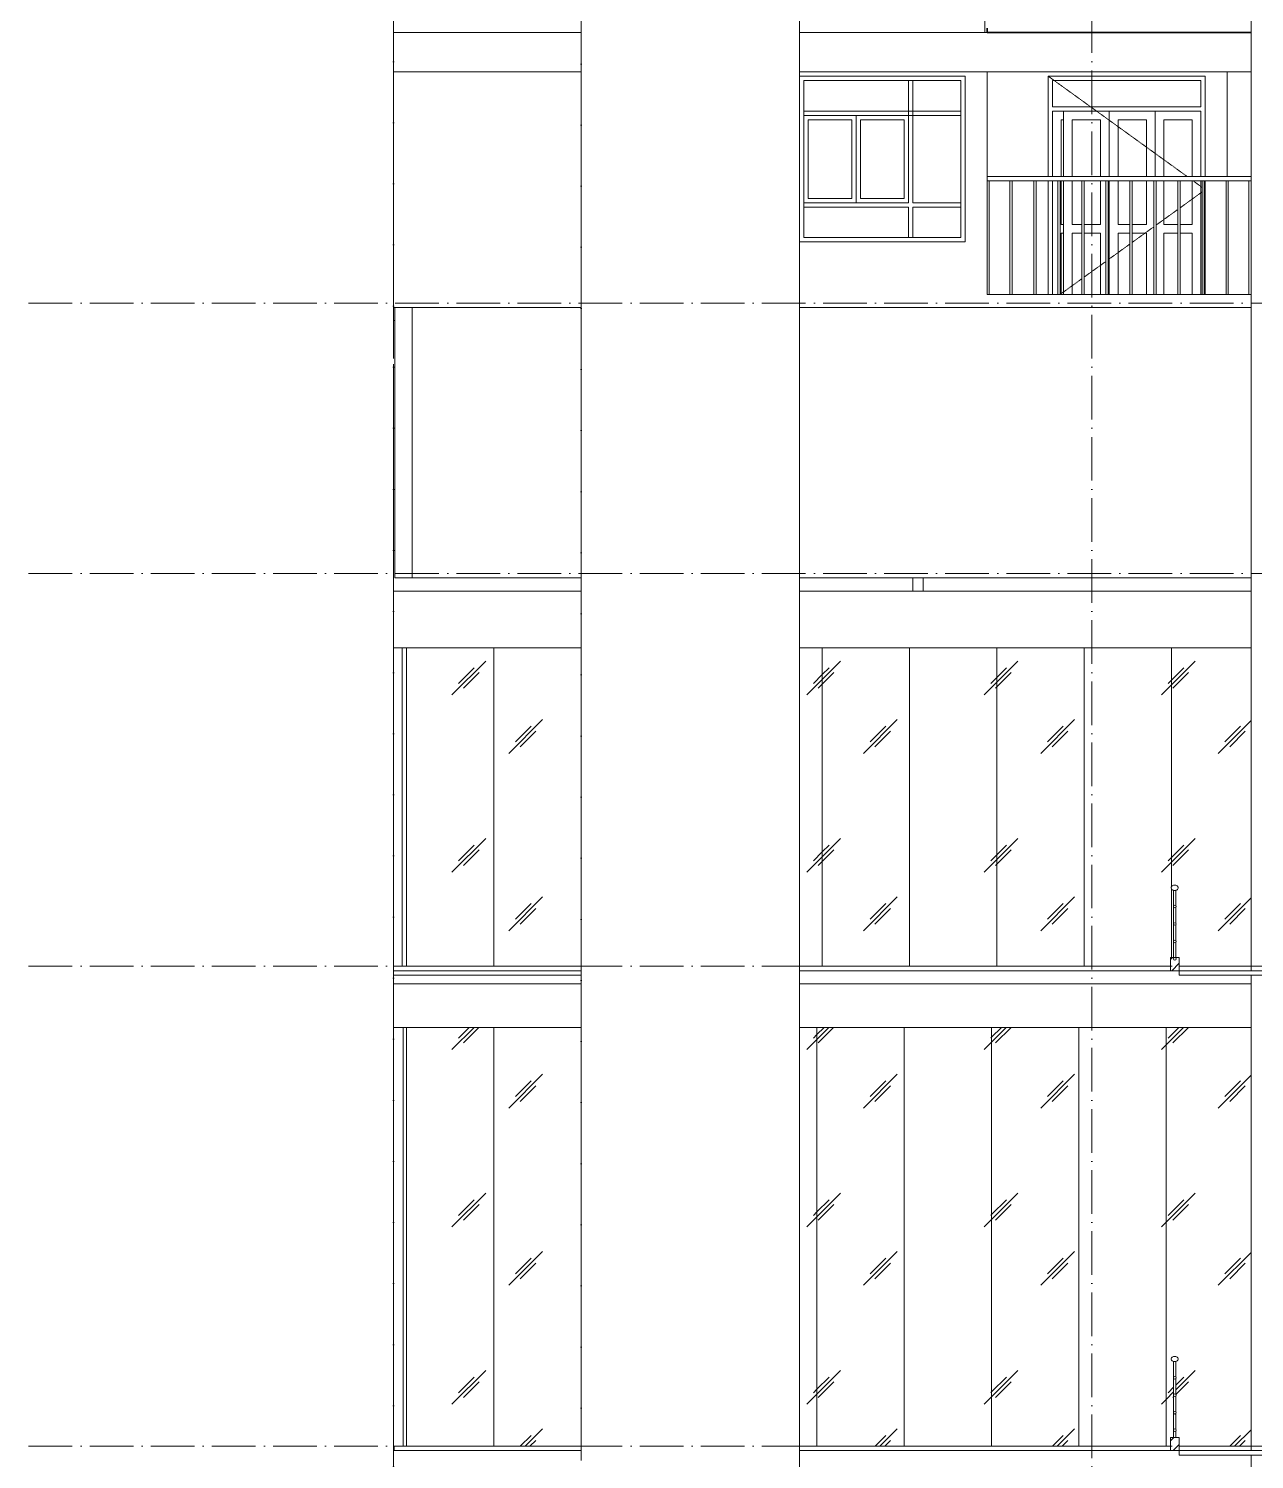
# Model space of a CAD drawing. Header units: millimetres. Extents: x -12680 to 112808, y -16580 to 93550.
# Drawn here: x -12679 to 1363, y 5350 to 21745 of the extents above; entities that cross this region are included whole.
import ezdxf

# ---------------------------------------------------------------- set-up
doc = ezdxf.new("R2010")
doc.units = ezdxf.units.MM
doc.linetypes.add('Dash 1_16_', pattern=[3.175, 1.5875, -1.5875])
doc.linetypes.add('Grid Line', pattern=[14, 10, -2, 0, -2])
for name, color, linetype, lineweight in [('A-FLOR-HRAL', 41, 'Continuous', 5), ('CUA', 31, 'Continuous', 9), ('HATCH-TUONG', 152, 'Continuous', 9), ('KINH', 152, 'Continuous', 5), ('NET CAT', 3, 'Continuous', 5), ('NET CATConcrete', 3, 'Continuous', 5), ('NET THAY 1', 41, 'Continuous', 5), ('NET THAY 2', 55, 'Continuous', 5), ('NET-CAT', 3, 'Continuous', 9), ('NET-THAY', 2, 'Continuous', 15), ('TRUC', 225, 'Continuous', 5)]:
    doc.layers.add(name, color=color, linetype=linetype, lineweight=lineweight)
pattern_1 = [(45, (41462.07, 40400), (-70.71068, 70.71068), [])]
pattern_2 = [(45, (43100.6, 40601.6), (0, 2032), [253.594, -2620.09]), (45, (43045.4, 40656.7), (0, 2032), [253.594, -2620.09]), (45, (42969.5, 40525.7), (0, 2032), [546.2, -2327.48]), (45, (41718.8, 41963), (0, 2032), [253.594, -2620.09]), (45, (41663.6, 42018.2), (0, 2032), [253.594, -2620.09]), (45, (41587.8, 41887.1), (0, 2032), [546.2, -2327.48])]

# ---------------------------------------------------------------- blocks, each defined once
blk = doc.blocks.new('System Panel - Glazed-V130-MẶT CẮT B-B')
at = {"layer": 'KINH'}
h = blk.add_hatch(dxfattribs=at)
h.set_pattern_fill('FP_5', color=256, style=0, pattern_type=2)
h.set_pattern_definition(pattern_2)
h.paths.add_polyline_path([(351, 5500), (401, 5500), (401, 5600), (438, 5600), (438, 5679), (436, 5685), (438, 5691), (438, 5879), (436, 5885), (438, 5891), (438, 6079), (436, 6085), (438, 6091), (438, 6279), (436, 6285), (438, 6296), (440, 6470), (463, 6470), (463, 6291), (466, 6285), (463, 6279), (463, 6091), (466, 6085), (463, 6079), (463, 5891), (466, 5885), (463, 5879), (463, 5691), (466, 5685), (463, 5674), (463, 5600), (501, 5600), (501, 5500), (1326, 5500), (1326, 10300), (351, 10300), (351, 5734)], flags=0)
h.paths.add_polyline_path([(454, 6470), (438, 6471), (423, 6478), (413, 6488), (411, 6494), (411, 6506), (418, 6518), (430, 6526), (446, 6530), (463, 6528), (477, 6522), (486, 6512), (489, 6506), (489, 6494), (482, 6482), (470, 6474), (457, 6471)], flags=0)
at = {"layer": 'KINH', "color": 7}
blk.add_line((351, 10300), (351, 5500), dxfattribs=at)
blk = doc.blocks.new('System Panel - Glazed-V131-MẶT CẮT B-B')
at = {"layer": 'KINH'}
h = blk.add_hatch(dxfattribs=at)
h.set_pattern_fill('FP_5', color=256, style=0, pattern_type=2)
h.set_pattern_definition(pattern_2)
h.paths.add_polyline_path([(212, 5500), (351, 5500), (351, 10300), (-649, 10300), (-649, 5500)], flags=0)
at = {"layer": 'KINH', "color": 7}
for p, q in [((-649, 10300), (-649, 5500)), ((351, 5500), (351, 10300))]:
    blk.add_line(p, q, dxfattribs=at)
blk = doc.blocks.new('System Panel - Glazed-V132-MẶT CẮT B-B')
at = {"layer": 'KINH'}
h = blk.add_hatch(dxfattribs=at)
h.set_pattern_fill('FP_5', color=256, style=0, pattern_type=2)
h.set_pattern_definition(pattern_2)
h.paths.add_polyline_path([(-649, 5500), (-649, 10300), (-1649, 10300), (-1649, 5500), (-1630, 5500)], flags=0)
at = {"layer": 'KINH', "color": 7}
for p, q in [((-1649, 10300), (-1649, 5500)), ((-649, 5500), (-649, 10300))]:
    blk.add_line(p, q, dxfattribs=at)
blk = doc.blocks.new('System Panel - Glazed-V133-MẶT CẮT B-B')
at = {"layer": 'KINH'}
h = blk.add_hatch(dxfattribs=at)
h.set_pattern_fill('FP_5', color=256, style=0, pattern_type=2)
h.set_pattern_definition(pattern_2)
h.paths.add_polyline_path([(-1649, 5500), (-1649, 10300), (-2649, 10300), (-2649, 5500)], flags=0)
at = {"layer": 'KINH', "color": 7}
for p, q in [((-2649, 10300), (-2649, 5500)), ((-1649, 5500), (-1649, 10300))]:
    blk.add_line(p, q, dxfattribs=at)
blk = doc.blocks.new('System Panel - Glazed-V134-MẶT CẮT B-B')
at = {"layer": 'KINH'}
h = blk.add_hatch(dxfattribs=at)
h.set_pattern_fill('FP_5', color=256, style=0, pattern_type=2)
h.set_pattern_definition(pattern_2)
h.paths.add_polyline_path([(-2649, 5500), (-2649, 10300), (-3649, 10300), (-3649, 5500)], flags=0)
at = {"layer": 'KINH', "color": 7}
for p, q in [((-3649, 10300), (-3649, 5500)), ((-2649, 5500), (-2649, 10300))]:
    blk.add_line(p, q, dxfattribs=at)
blk = doc.blocks.new('System Panel - Glazed-819737-MẶT CẮT B-B')
at = {"layer": 'KINH'}
h = blk.add_hatch(dxfattribs=at)
h.set_pattern_fill('FP_5', color=256, style=0, pattern_type=2)
h.set_pattern_definition(pattern_2)
h.paths.add_polyline_path([(-3649, 5500), (-3649, 10300), (-3849, 10300), (-3849, 5500)], flags=0)
at = {"layer": 'KINH', "color": 7}
for p, q in [((-3849, 10300), (-3849, 5500)), ((-3649, 5500), (-3649, 10300))]:
    blk.add_line(p, q, dxfattribs=at)
blk = doc.blocks.new('System Panel - Glazed-V135-MẶT CẮT B-B')
at = {"layer": 'KINH'}
h = blk.add_hatch(dxfattribs=at)
h.set_pattern_fill('FP_5', color=256, style=0, pattern_type=2)
h.set_pattern_definition(pattern_2)
h.paths.add_polyline_path([(-6349, 5500), (-6349, 10300), (-7349, 10300), (-7349, 5500)], flags=0)
at = {"layer": 'KINH', "color": 7}
blk.add_line((-7349, 10300), (-7349, 5500), dxfattribs=at)
blk = doc.blocks.new('System Panel - Glazed-V136-MẶT CẮT B-B')
at = {"layer": 'KINH'}
h = blk.add_hatch(dxfattribs=at)
h.set_pattern_fill('FP_5', color=256, style=0, pattern_type=2)
h.set_pattern_definition(pattern_2)
h.paths.add_polyline_path([(-7349, 5500), (-7349, 10300), (-8349, 10300), (-8349, 5500)], flags=0)
at = {"layer": 'KINH', "color": 7}
for p, q in [((-8349, 10300), (-8349, 5500)), ((-7349, 5500), (-7349, 10300))]:
    blk.add_line(p, q, dxfattribs=at)
blk = doc.blocks.new('System Panel - Glazed-568430-MẶT CẮT B-B')
at = {"layer": 'KINH', "color": 7}
for p, q in [((-8389, 10300), (-8389, 5500)), ((-8349, 5500), (-8349, 10300))]:
    blk.add_line(p, q, dxfattribs=at)
blk = doc.blocks.new('Railing - 25mm-442898-MẶT CẮT B-B')
at = {"layer": 'NET THAY 2', "color": 7}
for p, q in [((438, 6470), (438, 6291)), ((463, 6470), (438, 6470)), ((463, 6291), (463, 6470)), ((438, 6279), (438, 6091)), ((463, 6091), (463, 6279)), ((438, 6079), (438, 5891)), ((463, 5891), (463, 6079)), ((438, 5879), (438, 5691)), ((463, 5691), (463, 5879)), ((438, 5679), (438, 5600)), ((463, 5600), (463, 5679))]:
    blk.add_line(p, q, dxfattribs=at)
blk = doc.blocks.new('Railing - Railing-570985-MẶT CẮT B-B')
at = {"layer": 'A-FLOR-HRAL', "color": 7, "flags": 128}
for points in [[(490, 6500), (489, 6506), (486, 6512), (482, 6518), (477, 6522), (470, 6526), (462, 6529), (454, 6530), (446, 6530), (438, 6529), (430, 6526), (423, 6522), (418, 6518), (413, 6512), (411, 6506), (410, 6500)], [(410, 6500), (411, 6494), (413, 6488), (418, 6482), (423, 6478), (430, 6474), (438, 6471), (446, 6470), (454, 6470), (462, 6471), (470, 6474), (477, 6478), (482, 6482), (486, 6488), (489, 6494), (490, 6500)]]:
    blk.add_lwpolyline(points, dxfattribs=at)
at = {"layer": 'A-FLOR-HRAL', "color": 7}
for centre, start, end in [((451, 6285), 360, 180), ((451, 6285), 180, 0), ((451, 6085), 360, 180), ((451, 6085), 180, 0), ((451, 5885), 360, 180), ((451, 5885), 180, 0), ((451, 5685), 360, 180), ((451, 5685), 180, 0)]:
    blk.add_arc(centre, 15, start, end, dxfattribs=at)
blk.add_blockref('Railing - 25mm-442898-MẶT CẮT B-B', (0, 0))
blk = doc.blocks.new('System Panel - Glazed-V218-MẶT CẮT B-B')
at = {"layer": 'KINH'}
h = blk.add_hatch(dxfattribs=at)
h.set_pattern_fill('FP_5', color=256, style=0, pattern_type=2)
h.set_pattern_definition(pattern_2)
h.paths.add_polyline_path([(501, 11000), (1326, 11000), (1326, 14650), (412, 14650), (413, 11912), (423, 11922), (440, 11929), (457, 11929), (470, 11926), (482, 11918), (489, 11906), (489, 11894), (482, 11882), (470, 11874), (454, 11870), (438, 11871), (423, 11878), (413, 11888), (412, 11888), (412, 11100), (438, 11100), (438, 11279), (436, 11285), (438, 11296), (438, 11479), (436, 11485), (438, 11496), (437, 11682), (436, 11685), (438, 11696), (440, 11870), (463, 11870), (463, 11691), (464, 11682), (463, 11674), (463, 11491), (466, 11485), (463, 11474), (463, 11291), (466, 11285), (463, 11274), (463, 11100), (501, 11100)], flags=0)
at = {"layer": 'KINH', "color": 7}
for p, q in [((412, 14650), (412, 11909)), ((412, 11891), (412, 11100))]:
    blk.add_line(p, q, dxfattribs=at)
blk = doc.blocks.new('System Panel - Glazed-V219-MẶT CẮT B-B')
at = {"layer": 'KINH'}
h = blk.add_hatch(dxfattribs=at)
h.set_pattern_fill('FP_5', color=256, style=0, pattern_type=2)
h.set_pattern_definition(pattern_2)
h.paths.add_polyline_path([(212, 11000), (401, 11000), (401, 11100), (412, 11100), (412, 14650), (-588, 14650), (-588, 11000)], flags=0)
at = {"layer": 'KINH', "color": 7}
for p, q in [((-588, 14650), (-588, 11000)), ((412, 11909), (412, 14650)), ((412, 11100), (412, 11891))]:
    blk.add_line(p, q, dxfattribs=at)
blk = doc.blocks.new('System Panel - Glazed-V220-MẶT CẮT B-B')
at = {"layer": 'KINH'}
h = blk.add_hatch(dxfattribs=at)
h.set_pattern_fill('FP_5', color=256, style=0, pattern_type=2)
h.set_pattern_definition(pattern_2)
h.paths.add_polyline_path([(-1588, 11000), (-588, 11000), (-588, 14650), (-1588, 14650), (-1588, 14232)], flags=0)
at = {"layer": 'KINH', "color": 7}
for p, q in [((-1588, 14650), (-1588, 11000)), ((-588, 11000), (-588, 14650))]:
    blk.add_line(p, q, dxfattribs=at)
blk = doc.blocks.new('System Panel - Glazed-V221-MẶT CẮT B-B')
at = {"layer": 'KINH'}
h = blk.add_hatch(dxfattribs=at)
h.set_pattern_fill('FP_5', color=256, style=0, pattern_type=2)
h.set_pattern_definition(pattern_2)
h.paths.add_polyline_path([(-1588, 11000), (-1588, 14650), (-2588, 14650), (-2588, 11000), (-1630, 11000)], flags=0)
at = {"layer": 'KINH', "color": 7}
for p, q in [((-2588, 14650), (-2588, 11000)), ((-1588, 11000), (-1588, 14650))]:
    blk.add_line(p, q, dxfattribs=at)
blk = doc.blocks.new('System Panel - Glazed-V222-MẶT CẮT B-B')
at = {"layer": 'KINH'}
h = blk.add_hatch(dxfattribs=at)
h.set_pattern_fill('FP_5', color=256, style=0, pattern_type=2)
h.set_pattern_definition(pattern_2)
h.paths.add_polyline_path([(-2588, 11000), (-2588, 14650), (-3588, 14650), (-3588, 11000)], flags=0)
at = {"layer": 'KINH', "color": 7}
for p, q in [((-3588, 14650), (-3588, 11000)), ((-2588, 11000), (-2588, 14650))]:
    blk.add_line(p, q, dxfattribs=at)
blk = doc.blocks.new('System Panel - Glazed-V223-MẶT CẮT B-B')
at = {"layer": 'KINH'}
h = blk.add_hatch(dxfattribs=at)
h.set_pattern_fill('FP_5', color=256, style=0, pattern_type=2)
h.set_pattern_definition(pattern_2)
h.paths.add_polyline_path([(-6349, 11000), (-6349, 14650), (-7349, 14650), (-7349, 11000)], flags=0)
at = {"layer": 'KINH', "color": 7}
blk.add_line((-7349, 14650), (-7349, 11000), dxfattribs=at)
blk = doc.blocks.new('System Panel - Glazed-V224-MẶT CẮT B-B')
at = {"layer": 'KINH'}
h = blk.add_hatch(dxfattribs=at)
h.set_pattern_fill('FP_5', color=256, style=0, pattern_type=2)
h.set_pattern_definition(pattern_2)
h.paths.add_polyline_path([(-7349, 11000), (-7349, 14650), (-8349, 14650), (-8349, 11000)], flags=0)
at = {"layer": 'KINH', "color": 7}
for p, q in [((-8349, 14650), (-8349, 11000)), ((-7349, 11000), (-7349, 14650))]:
    blk.add_line(p, q, dxfattribs=at)
blk = doc.blocks.new('System Panel - Glazed-624072-MẶT CẮT B-B')
at = {"layer": 'KINH', "color": 7}
for p, q in [((-8399, 14650), (-8399, 11000)), ((-8349, 11000), (-8349, 14650))]:
    blk.add_line(p, q, dxfattribs=at)
blk = doc.blocks.new('Railing - 25mm-V249-MẶT CẮT B-B')
at = {"layer": 'NET THAY 2', "color": 7}
for p, q in [((438, 11870), (438, 11691)), ((463, 11870), (438, 11870)), ((463, 11691), (463, 11870)), ((438, 11679), (438, 11491)), ((463, 11491), (463, 11679)), ((438, 11479), (438, 11291)), ((463, 11291), (463, 11479)), ((438, 11279), (438, 11100)), ((463, 11100), (463, 11279))]:
    blk.add_line(p, q, dxfattribs=at)
blk = doc.blocks.new('Railing - Railing-624120-MẶT CẮT B-B')
at = {"layer": 'A-FLOR-HRAL', "color": 7, "flags": 128}
for points in [[(490, 11900), (489, 11906), (486, 11912), (482, 11918), (477, 11922), (470, 11926), (462, 11929), (454, 11930), (446, 11930), (438, 11929), (430, 11926), (423, 11922), (418, 11918), (413, 11912), (411, 11906), (410, 11900)], [(410, 11900), (411, 11894), (413, 11888), (418, 11882), (423, 11878), (430, 11874), (438, 11871), (446, 11870), (454, 11870), (462, 11871), (470, 11874), (477, 11878), (482, 11882), (486, 11888), (489, 11894), (490, 11900)]]:
    blk.add_lwpolyline(points, dxfattribs=at)
at = {"layer": 'A-FLOR-HRAL', "color": 7}
for centre, start, end in [((451, 11685), 360, 180), ((451, 11685), 180, 360), ((451, 11485), 360, 180), ((451, 11485), 180, 360), ((451, 11285), 360, 180), ((451, 11285), 180, 360), ((451, 11085), 360, 180), ((451, 11085), 180, 360)]:
    blk.add_arc(centre, 15, start, end, dxfattribs=at)
blk.add_blockref('Railing - 25mm-V249-MẶT CẮT B-B', (0, 0))
blk = doc.blocks.new('System Panel - Glazed-633515-MẶT CẮT B-B')
at = {"layer": 'KINH'}
h = blk.add_hatch(dxfattribs=at)
h.set_pattern_fill('FP_5', color=256, style=0, pattern_type=2)
h.set_pattern_definition(pattern_2)
h.paths.add_polyline_path([(-3588, 11000), (-3588, 14650), (-3849, 14650), (-3849, 11000)], flags=0)
at = {"layer": 'KINH', "color": 7}
blk.add_line((-3588, 11000), (-3588, 14650), dxfattribs=at)
blk = doc.blocks.new('ALC1807-ASCENT PLAZA-TANG 1_2_rvt-1-MẶT CẮT B-B')
at = {"layer": 'HATCH-TUONG', "lineweight": 5}
h = blk.add_hatch(dxfattribs=at)
h.set_pattern_fill('FP_4', style=0, pattern_type=2)
h.set_pattern_definition(pattern_1)
h.paths.add_polyline_path([(501, 10950), (501, 11100), (401, 11100), (401, 10950)], flags=0)
h = blk.add_hatch(dxfattribs=at)
h.set_pattern_fill('FP_4', style=0, pattern_type=2)
h.set_pattern_definition(pattern_1)
h.paths.add_polyline_path([(501, 5450), (501, 5600), (401, 5600), (401, 5450)], flags=0)
at = {"layer": 'NET-CAT'}
for p, q in [((401, 11100), (401, 10950)), ((501, 11100), (401, 11100)), ((501, 10950), (501, 11100)), ((401, 10950), (501, 10950)), ((401, 5600), (401, 5450)), ((501, 5600), (401, 5600)), ((501, 5450), (501, 5600)), ((401, 5450), (501, 5450))]:
    blk.add_line(p, q, dxfattribs=at)
at = {"layer": 'NET-CAT', "lineweight": 15}
for p, q in [((2886, 10950), (501, 10950)), ((501, 10950), (501, 10900)), ((501, 10900), (2886, 10900)), ((2886, 5450), (501, 5450)), ((501, 5450), (501, 5400)), ((501, 5400), (2886, 5400))]:
    blk.add_line(p, q, dxfattribs=at)
at = {"layer": 'NET-THAY', "color": 10}
for p, q in [((-8484, 18550), (-8484, 15450)), ((-8484, 15450), (-8484, 18550)), ((-8284, 18550), (-8284, 15450)), ((1326, 18550), (-3849, 18550)), ((-8484, 15450), (-6349, 15450)), ((-8284, 15450), (-8484, 15450)), ((-3849, 15450), (1326, 15450)), ((-2549, 15450), (-2549, 15300)), ((-2433, 15450), (-2433, 15300))]:
    blk.add_line(p, q, dxfattribs=at)
at = {"layer": 'NET-THAY', "color": 250, "lineweight": 9}
for p, q in [((-8499, 11000), (-8499, 10950)), ((-8499, 11000), (-6349, 11000)), ((-3849, 11000), (401, 11000)), ((501, 11000), (1326, 11000)), ((-6349, 10950), (-8499, 10950)), ((401, 10950), (-3849, 10950)), ((-8490, 5500), (-8490, 5450)), ((-8490, 5500), (-6349, 5500)), ((-3849, 5500), (401, 5500)), ((401, 5450), (-3849, 5450)), ((501, 5500), (1326, 5500))]:
    blk.add_line(p, q, dxfattribs=at)
at = {"color": 250, "lineweight": 9}
for name in ['System Panel - Glazed-624072-MẶT CẮT B-B', 'System Panel - Glazed-V224-MẶT CẮT B-B', 'System Panel - Glazed-V223-MẶT CẮT B-B', 'System Panel - Glazed-633515-MẶT CẮT B-B', 'System Panel - Glazed-V222-MẶT CẮT B-B', 'System Panel - Glazed-V221-MẶT CẮT B-B', 'System Panel - Glazed-V220-MẶT CẮT B-B', 'System Panel - Glazed-V219-MẶT CẮT B-B', 'System Panel - Glazed-V218-MẶT CẮT B-B', 'Railing - Railing-624120-MẶT CẮT B-B', 'System Panel - Glazed-568430-MẶT CẮT B-B', 'System Panel - Glazed-V136-MẶT CẮT B-B', 'System Panel - Glazed-V135-MẶT CẮT B-B', 'System Panel - Glazed-819737-MẶT CẮT B-B', 'System Panel - Glazed-V134-MẶT CẮT B-B', 'System Panel - Glazed-V133-MẶT CẮT B-B', 'System Panel - Glazed-V132-MẶT CẮT B-B', 'System Panel - Glazed-V131-MẶT CẮT B-B', 'System Panel - Glazed-V130-MẶT CẮT B-B', 'Railing - Railing-570985-MẶT CẮT B-B']:
    blk.add_blockref(name, (0, 0), dxfattribs=at)
blk = doc.blocks.new('CUA LO GIA - CUA LO GIA 2-933567-MẶT CẮT B-B')
at = {"layer": 'CUA', "color": 7, "linetype": 'Dash 1_16_', "lineweight": 5}
for p, q in [((593, 20050), (-999, 21200)), ((763, 19873), (513, 19692)), ((763, 19927), (662, 20000)), ((801, 19900), (788, 19909)), ((801, 19900), (788, 19891)), ((488, 19674), (238, 19494)), ((212, 19475), (-37, 19295)), ((-62, 19277), (-312, 19097)), ((-337, 19078), (-587, 18898)), ((-612, 18880), (-861, 18700))]:
    blk.add_line(p, q, dxfattribs=at)
at = {"layer": 'CUA', "color": 250}
for p, q in [((-999, 20050), (-999, 21200)), ((801, 21200), (-999, 21200)), ((-949, 21150), (-949, 20850)), ((-949, 21150), (751, 21150)), ((751, 20850), (751, 21150)), ((801, 21200), (801, 20050)), ((751, 20850), (-949, 20850)), ((-949, 20800), (-949, 20050)), ((-949, 20800), (751, 20800)), ((-849, 20700), (-849, 20050)), ((-849, 20700), (-824, 20700)), ((-824, 20050), (-824, 20800)), ((-299, 20800), (-824, 20800)), ((-724, 20700), (-399, 20700)), ((-724, 20700), (-724, 20050)), ((-399, 20050), (-399, 20700)), ((226, 20800), (-299, 20800)), ((-299, 20050), (-299, 20800)), ((-299, 20800), (-299, 20050)), ((-199, 20700), (-199, 20050)), ((-199, 20700), (126, 20700)), ((126, 20050), (126, 20700)), ((226, 20800), (226, 20050)), ((326, 20700), (651, 20700)), ((326, 20700), (326, 20050)), ((651, 20050), (651, 20700)), ((751, 20050), (751, 20800)), ((-999, 18700), (-999, 20000)), ((-949, 20000), (-949, 18700)), ((-849, 20000), (-849, 19500)), ((-824, 18700), (-824, 20000)), ((-724, 20000), (-724, 19500)), ((-399, 19500), (-399, 20000)), ((-299, 18700), (-299, 20000)), ((-299, 20000), (-299, 18700)), ((-199, 20000), (-199, 19500)), ((126, 19500), (126, 20000)), ((326, 20000), (326, 19500)), ((651, 19500), (651, 20000)), ((751, 18700), (751, 20000)), ((801, 20000), (801, 18700)), ((-849, 19500), (-824, 19500)), ((-824, 19400), (-849, 19400)), ((-849, 19400), (-849, 18700)), ((-724, 19500), (-612, 19500)), ((-724, 19400), (-724, 18700)), ((-612, 19400), (-724, 19400)), ((-587, 19500), (-399, 19500)), ((-399, 19400), (-587, 19400)), ((-399, 18700), (-399, 19400)), ((-199, 19500), (-62, 19500)), ((-62, 19400), (-199, 19400)), ((-199, 19400), (-199, 18700)), ((-37, 19500), (126, 19500)), ((126, 19400), (-37, 19400)), ((126, 18700), (126, 19400)), ((326, 19500), (488, 19500)), ((326, 19400), (326, 18700)), ((488, 19400), (326, 19400)), ((513, 19500), (651, 19500)), ((651, 19400), (513, 19400)), ((651, 18700), (651, 19400))]:
    blk.add_line(p, q, dxfattribs=at)
blk = doc.blocks.new('X-PHONG NGU 2 - X-PHONG NGU 2_Recovery_ 4-967048-MẶT CẮT B-B')
at = {"layer": 'CUA', "color": 250}
for p, q in [((-1949, 21200), (-3849, 21200)), ((-3799, 19350), (-3799, 21150)), ((-3799, 21150), (-1999, 21150)), ((-2549, 21150), (-2599, 21150)), ((-2599, 21150), (-2599, 19750)), ((-2549, 19750), (-2549, 21150)), ((-1999, 21150), (-1999, 19350)), ((-1949, 19300), (-1949, 21200)), ((-3799, 20800), (-3799, 20750)), ((-1999, 20800), (-3799, 20800)), ((-3799, 20750), (-1999, 20750)), ((-3749, 19800), (-3749, 20700)), ((-3749, 20700), (-3249, 20700)), ((-3249, 20700), (-3249, 19800)), ((-3199, 20750), (-3199, 19750)), ((-2599, 20750), (-3199, 20750)), ((-3149, 20700), (-2649, 20700)), ((-3149, 19800), (-3149, 20700)), ((-2649, 20700), (-2649, 19800)), ((-2599, 19750), (-2599, 20750)), ((-1999, 20750), (-1999, 20800)), ((-2599, 19750), (-3799, 19750)), ((-3799, 19750), (-3799, 19700)), ((-3799, 19700), (-2599, 19700)), ((-3249, 19800), (-3749, 19800)), ((-3199, 19750), (-2599, 19750)), ((-2649, 19800), (-3149, 19800)), ((-2599, 19700), (-2599, 19350)), ((-1999, 19750), (-2549, 19750)), ((-2549, 19350), (-2549, 19700)), ((-2549, 19700), (-1999, 19700)), ((-1999, 19700), (-1999, 19750)), ((-1999, 19350), (-3799, 19350)), ((-2599, 19350), (-2549, 19350)), ((-3849, 19300), (-1949, 19300))]:
    blk.add_line(p, q, dxfattribs=at)
blk = doc.blocks.new('Railing - 25mm-V286-MẶT CẮT B-B')
at = {"layer": 'NET THAY 2', "color": 7}
for p, q in [((1038, 20000), (1038, 18700)), ((1063, 18700), (1063, 20000))]:
    blk.add_line(p, q, dxfattribs=at)
blk = doc.blocks.new('Railing - 25mm-V287-MẶT CẮT B-B')
at = {"layer": 'NET THAY 2', "color": 7}
blk.add_line((1301, 20000), (1301, 18700), dxfattribs=at)
blk = doc.blocks.new('Railing - 25mm-V288-MẶT CẮT B-B')
at = {"layer": 'NET THAY 2', "color": 7}
blk.add_line((-1674, 18700), (-1674, 20000), dxfattribs=at)
blk = doc.blocks.new('Railing - Railing-934011-MẶT CẮT B-B')
for name, p in [('Railing - 25mm-V288-MẶT CẮT B-B', (0, 0)), ('Railing - 25mm-V286-MẶT CẮT B-B', (-2475, 0)), ('Railing - 25mm-V286-MẶT CẮT B-B', (-2200, 0)), ('Railing - 25mm-V286-MẶT CẮT B-B', (-1925, 0)), ('Railing - 25mm-V286-MẶT CẮT B-B', (-1650, 0)), ('Railing - 25mm-V286-MẶT CẮT B-B', (-1375, 0)), ('Railing - 25mm-V286-MẶT CẮT B-B', (-1100, 0)), ('Railing - 25mm-V286-MẶT CẮT B-B', (-825, 0)), ('Railing - 25mm-V286-MẶT CẮT B-B', (-550, 0)), ('Railing - 25mm-V286-MẶT CẮT B-B', (-275, 0)), ('Railing - 25mm-V286-MẶT CẮT B-B', (0, 0)), ('Railing - 25mm-V287-MẶT CẮT B-B', (0, 0))]:
    blk.add_blockref(name, p)
blk = doc.blocks.new('Top Rail Type - Top Rail_Internal_-934014-MẶT CẮT B-B')
at = {"layer": 'NET THAY 1', "color": 7}
for p, q in [((1326, 20050), (-1699, 20050)), ((1326, 20000), (-1699, 20000))]:
    blk.add_line(p, q, dxfattribs=at)
blk = doc.blocks.new('ALC1807-ASCENT PLAZA-TANG DIEN HINH_rvt-1-MẶT CẮT B-B')
at = {"layer": 'NET-THAY', "color": 10}
for p, q in [((-8499, 18550), (-8499, 21250)), ((-8499, 21250), (-8299, 21250)), ((-6349, 21250), (-8299, 21250)), ((-6349, 18550), (-6349, 21250)), ((-1699, 21250), (-3849, 21250)), ((-3849, 21200), (-1949, 21200)), ((-1949, 21200), (-1949, 19300)), ((-1699, 18700), (-1699, 21250)), ((-999, 20050), (-999, 21200)), ((-999, 21200), (801, 21200)), ((801, 21200), (801, 20050)), ((1051, 21250), (1051, 20050)), ((-999, 18700), (-999, 20000)), ((801, 20000), (801, 18700)), ((-1949, 19300), (-3849, 19300)), ((1326, 18700), (-1699, 18700)), ((-8299, 18550), (-8499, 18550)), ((-8299, 18550), (-6349, 18550))]:
    blk.add_line(p, q, dxfattribs=at)
at = {"color": 10, "lineweight": 15}
for name in ['X-PHONG NGU 2 - X-PHONG NGU 2_Recovery_ 4-967048-MẶT CẮT B-B', 'CUA LO GIA - CUA LO GIA 2-933567-MẶT CẮT B-B', 'Top Rail Type - Top Rail_Internal_-934014-MẶT CẮT B-B', 'Railing - Railing-934011-MẶT CẮT B-B']:
    blk.add_blockref(name, (0, 0), dxfattribs=at)
blk = doc.blocks.new('ALC1807-ASCENT PLAZA-TANG DIEN HINH-TANG 5_rvt-1-MẶT CẮT B-B')
at = {"layer": 'NET-THAY', "color": 130, "lineweight": 35}
for p, q in [((-1699, 21750), (-1699, 21700)), ((-1699, 21700), (1326, 21700))]:
    blk.add_line(p, q, dxfattribs=at)

msp = doc.modelspace()

# ---------------------------------------------------------------- linework, layer by layer
at = {"layer": 'NET CAT'}
for p, q in [((-6349.5, 81250), (-6349.5, 5450)), ((-3849.5, 81250), (-3849.5, -50)), ((1325.5, 81250), (1325.5, 10950)), ((-8499.5, 17900), (-8499.5, 15300)), ((-8499.5, 14650), (-8499.5, 11000)), ((1325.5, 10900), (1325.5, 5450)), ((-8499.5, 10300), (-8499.5, 5450)), ((1325.5, 5400), (1325.5, 0))]:
    msp.add_line(p, q, dxfattribs=at)
at = {"layer": 'NET CATConcrete'}
for p, q in [((-8499.5, 21250), (-8499.5, 21700)), ((-8499.5, 21700), (-8199.5, 21700)), ((-6349.5, 21700), (-8199.5, 21700)), ((-1724.5, 21700), (-3849.5, 21700)), ((1325.5, 21700), (-1724.5, 21700)), ((-1724.5, 21250), (-3849.5, 21250)), ((1325.5, 21250), (-1724.5, 21250)), ((-8499.5, 15300), (-6349.5, 15300)), ((-8499.5, 15300), (-8499.5, 15250)), ((-8499.5, 15250), (-8499.5, 14650)), ((-3849.5, 15300), (1325.5, 15300)), ((-6349.5, 14650), (-8499.5, 14650)), ((1325.5, 14650), (-3849.5, 14650)), ((-8499.5, 10950), (-8499.5, 10900)), ((-8499.5, 10900), (-6349.5, 10900)), ((-6349.5, 10800), (-8499.5, 10800)), ((-8499.5, 10800), (-8499.5, 10300)), ((1325.5, 10800), (-3849.5, 10800)), ((-6349.5, 10300), (-8499.5, 10300)), ((1325.5, 10300), (-3849.5, 10300)), ((-8499.5, 5450), (-8199.5, 5450)), ((-8499.5, 4850), (-8499.5, 5450)), ((-8199.5, 5450), (-6349.5, 5450))]:
    msp.add_line(p, q, dxfattribs=at)
at = {"layer": 'NET-THAY', "lineweight": 9}
for p, q in [((-8499.5, 21850), (-8499.5, 21700)), ((-1724.5, 21850), (-1724.5, 21700)), ((-6349.5, 21700), (-8499.5, 21700)), ((1325.5, 21700), (-3849.5, 21700)), ((-8499.5, 18550), (-8499.5, 18400)), ((-8484.4, 18400), (-8499.5, 18400)), ((-8499.5, 10950), (-8499.5, 10800)), ((-6349.5, 10800), (-8499.5, 10800)), ((1325.5, 10800), (-3849.5, 10800))]:
    msp.add_line(p, q, dxfattribs=at)
at = {"layer": 'TRUC', "linetype": 'Grid Line', "ltscale": 50}
for p, q in [((-8499.5, -11438.8), (-8499.5, 91838.4)), ((-6349.5, -8664.8), (-6349.5, 91838.4)), ((-499.5, -11438.8), (-499.5, 91838.4)), ((-12679, 18600), (108517.8, 18600)), ((-12679, 15500), (108517.8, 15500)), ((-12679, 11000), (108517.8, 11000)), ((-12679, 5500), (108517.8, 5500))]:
    msp.add_line(p, q, dxfattribs=at)

# ---------------------------------------------------------------- block references
at = {"lineweight": 5}
for name in ['ALC1807-ASCENT PLAZA-TANG DIEN HINH-TANG 5_rvt-1-MẶT CẮT B-B', 'ALC1807-ASCENT PLAZA-TANG DIEN HINH_rvt-1-MẶT CẮT B-B', 'ALC1807-ASCENT PLAZA-TANG 1_2_rvt-1-MẶT CẮT B-B']:
    msp.add_blockref(name, (0, 0), dxfattribs=at)

doc.saveas('drawing.dxf')
